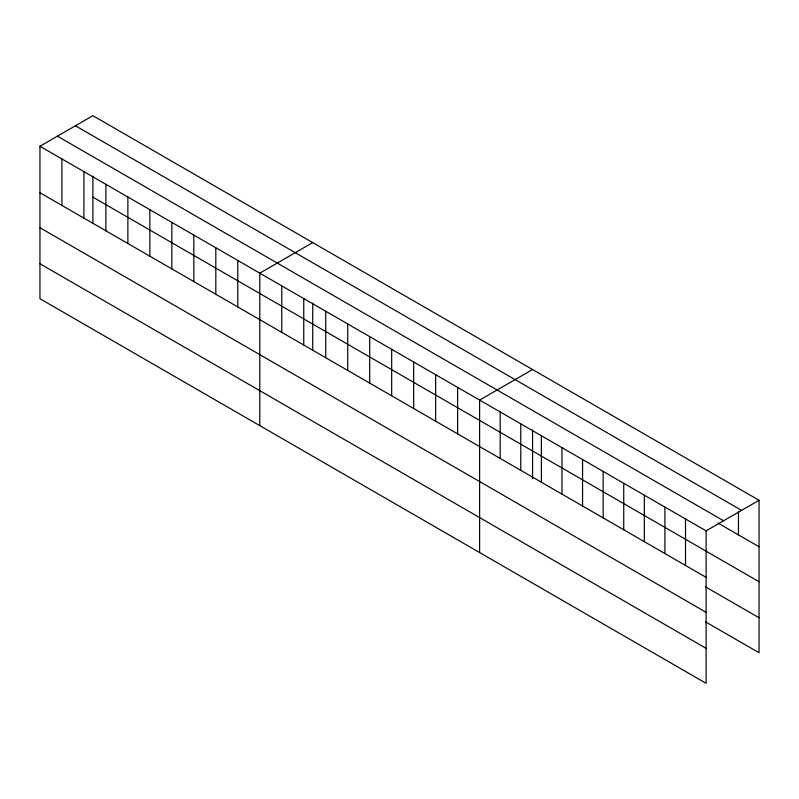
<?xml version="1.0" encoding="UTF-8"?>
<svg xmlns="http://www.w3.org/2000/svg" width="799" height="799" viewBox="0 0 799 799"><rect width="100%" height="100%" fill="white"/><g stroke="black" fill="none" stroke-linecap="round" stroke-linejoin="round"><path stroke-width="1.2" d="M92.894 176.16L92.894 223.57M39.95 146.247L706.106 530.856L706.106 683.315L39.95 298.716L39.95 146.247L92.894 115.685L759.05 500.284L759.05 652.753L705.517 621.842M312.729 242.596L259.785 273.168L259.785 425.637M532.563 369.518L479.61 400.089L479.61 552.558M706.106 530.856L759.05 500.284M75.426 125.773L741.582 510.371M57.418 136.16L723.574 520.758M717.872 522.995L759.05 546.766M92.894 197.143L759.05 581.742M39.95 192.739L706.106 577.337M705.517 586.865L759.05 617.777M39.95 227.715L706.106 612.314M39.95 263.75L706.106 648.349M738.456 511.64L738.456 534.881M685.512 518.96L685.512 565.452M664.918 507.075L664.918 553.567M644.334 495.19L644.334 541.672M623.739 483.305L623.739 529.787M603.155 471.41L603.155 517.902M582.561 459.525L582.561 506.017M561.967 447.64L561.967 494.122M541.382 435.755L541.382 482.236M532.563 429.992L532.563 478.601M520.788 423.86L520.788 470.351M500.204 411.974L500.204 458.466M457.627 387.395L457.627 433.887M435.645 374.701L435.645 421.193M413.662 362.007L413.662 408.499M391.68 349.323L391.68 395.805M369.697 336.629L369.697 383.111M347.715 323.935L347.715 370.426M325.732 311.24L325.732 357.732M312.729 303.081L312.729 350.481M303.75 298.556L303.75 345.038M281.767 285.862L281.767 332.344M237.792 260.474L237.792 306.966M215.81 247.79L215.81 294.272M193.827 235.096L193.827 281.578M171.845 222.402L171.845 268.893M149.862 209.708L149.862 256.199M127.88 197.023L127.88 243.505M105.897 184.329L105.897 230.811M83.915 171.635L83.915 218.117M61.932 158.941L61.932 205.433"/></g></svg>
